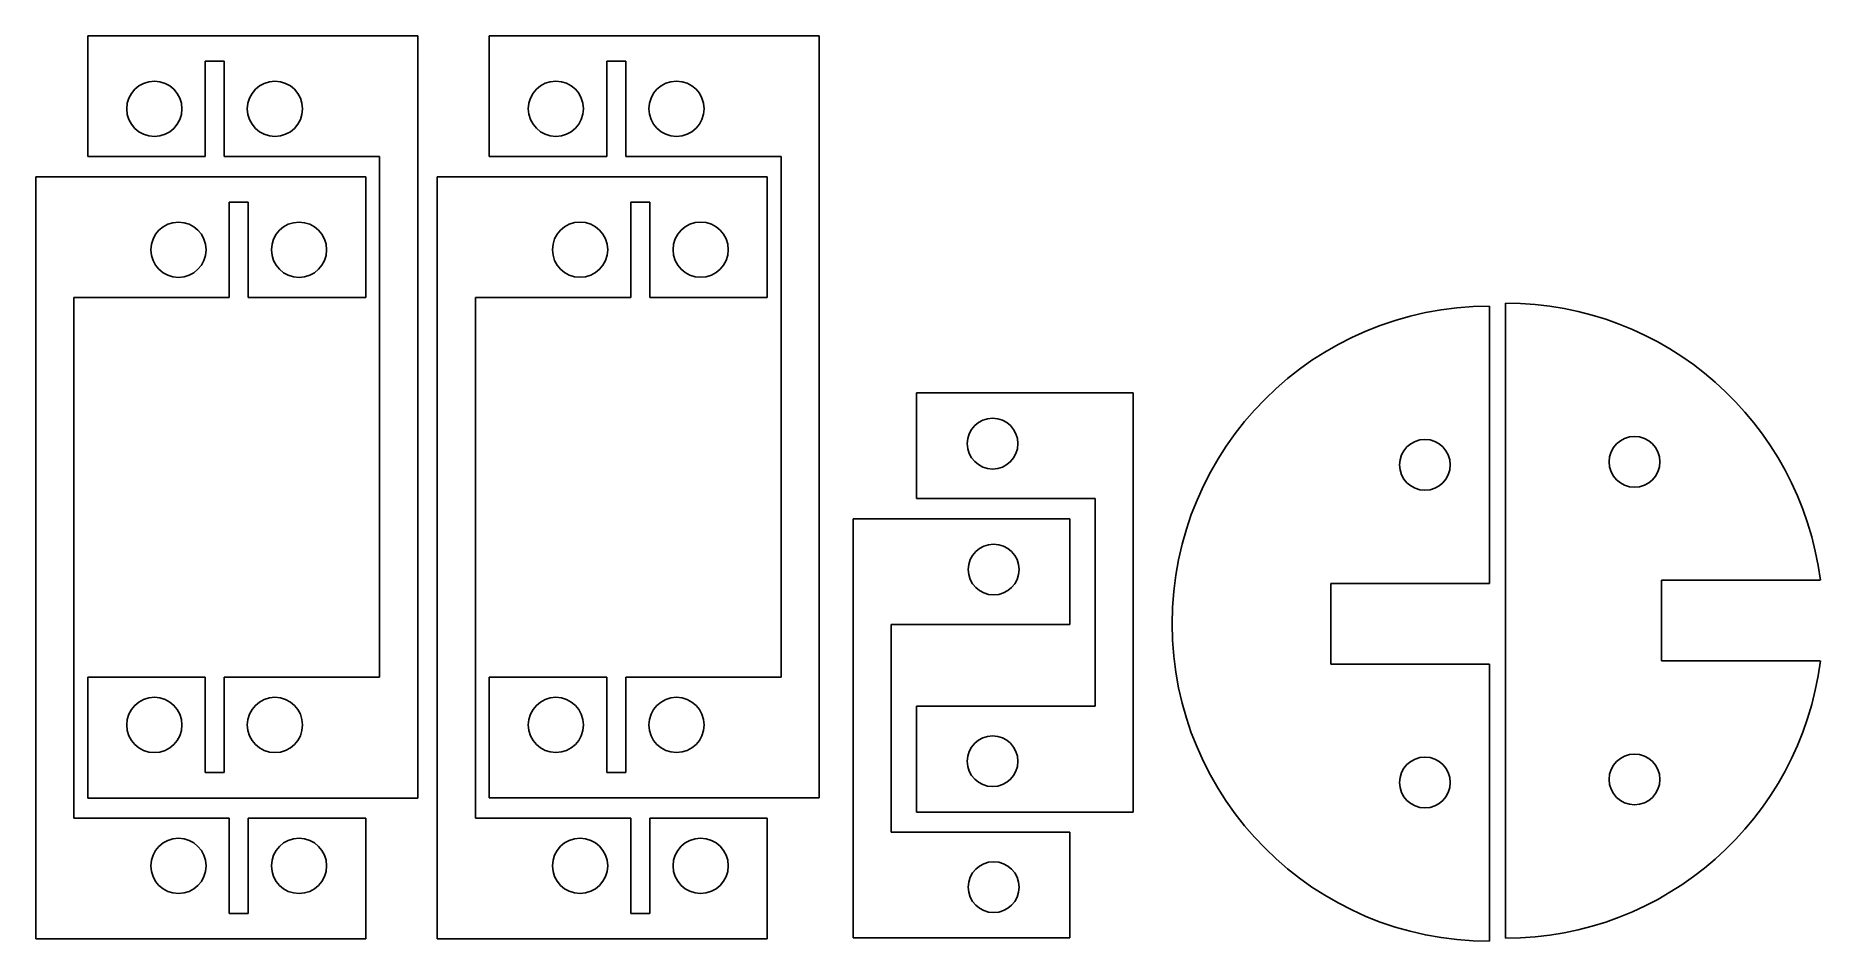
# Model space of a CAD drawing. Header units: inches. Extents: x 1 to 6.54, y 0.99 to 3.8.
import ezdxf

# ---------------------------------------------------------------- set-up
doc = ezdxf.new("R2010")
doc.units = ezdxf.units.IN
doc.layers.get('0').update_dxf_attribs({"linetype": 'CONTINUOUS'})
doc.layers.add('7', color=7, linetype='CONTINUOUS')

msp = doc.modelspace()

# ---------------------------------------------------------------- linework, layer by layer
at = {"color": 0, "linetype": 'CONTINUOUS'}
for p, q in [((2.1849, 3.799), (1.1613, 3.799)), ((1.1613, 3.799), (1.1613, 3.425)), ((2.1849, 1.4368), (2.1849, 3.799)), ((3.4305, 3.7992), (2.4069, 3.7992)), ((2.4069, 3.7992), (2.4069, 3.4251)), ((3.4305, 1.437), (3.4305, 3.7992)), ((1.5255, 3.425), (1.5255, 3.7203)), ((1.5845, 3.7203), (1.5255, 3.7203)), ((1.5845, 3.425), (1.5845, 3.7203)), ((2.771, 3.4251), (2.771, 3.7204)), ((2.8301, 3.7204), (2.771, 3.7204)), ((2.8301, 3.4251), (2.8301, 3.7204)), ((1.5255, 3.425), (1.1613, 3.425)), ((2.0668, 3.425), (1.5845, 3.425)), ((2.0668, 1.8108), (2.0668, 3.425)), ((2.771, 3.4251), (2.4069, 3.4251)), ((3.3124, 3.4251), (2.8301, 3.4251)), ((3.3124, 1.811), (3.3124, 3.4251)), ((1, 3.3622), (1, 1)), ((2.0236, 3.3622), (1, 3.3622)), ((2.0236, 2.9882), (2.0236, 3.3622)), ((2.2455, 3.3623), (2.2455, 1.0001)), ((3.2692, 3.3623), (2.2455, 3.3623)), ((3.2692, 2.9883), (3.2692, 3.3623)), ((1.6004, 3.2835), (1.6594, 3.2835)), ((1.6004, 3.2835), (1.6004, 2.9882)), ((1.6594, 2.9882), (1.6594, 3.2835)), ((2.8459, 3.2836), (2.905, 3.2836)), ((2.8459, 3.2836), (2.8459, 2.9883)), ((2.905, 2.9883), (2.905, 3.2836)), ((1.1181, 2.9882), (1.6004, 2.9882)), ((1.1181, 2.9882), (1.1181, 1.374)), ((1.6594, 2.9882), (2.0236, 2.9882)), ((2.3637, 2.9883), (2.8459, 2.9883)), ((2.3637, 2.9883), (2.3637, 1.3742)), ((2.905, 2.9883), (3.2692, 2.9883)), ((1.1613, 1.8108), (1.1613, 1.4368)), ((1.5255, 1.8108), (1.1613, 1.8108)), ((1.5255, 1.8108), (1.5255, 1.5156)), ((1.5845, 1.5156), (1.5845, 1.8108)), ((2.0668, 1.8108), (1.5845, 1.8108)), ((2.4069, 1.811), (2.4069, 1.437)), ((2.771, 1.811), (2.4069, 1.811)), ((2.771, 1.811), (2.771, 1.5157)), ((2.8301, 1.5157), (2.8301, 1.811)), ((3.3124, 1.811), (2.8301, 1.811)), ((1.5845, 1.5156), (1.5255, 1.5156)), ((2.8301, 1.5157), (2.771, 1.5157)), ((1.1613, 1.4368), (2.1849, 1.4368)), ((2.4069, 1.437), (3.4305, 1.437)), ((1.1181, 1.374), (1.6004, 1.374)), ((1.6004, 1.374), (1.6004, 1.0787)), ((1.6594, 1.374), (1.6594, 1.0787)), ((1.6594, 1.374), (2.0236, 1.374)), ((2.0236, 1), (2.0236, 1.374)), ((2.3637, 1.3742), (2.8459, 1.3742)), ((2.8459, 1.3742), (2.8459, 1.0789)), ((2.905, 1.3742), (2.905, 1.0789)), ((2.905, 1.3742), (3.2692, 1.3742)), ((3.2692, 1.0001), (3.2692, 1.3742)), ((1.6004, 1.0787), (1.6594, 1.0787)), ((2.8459, 1.0789), (2.905, 1.0789)), ((1, 1), (2.0236, 1)), ((2.2455, 1.0001), (3.2692, 1.0001))]:
    msp.add_line(p, q, dxfattribs=at)
for centre, start, end in [((1.368, 3.5726), 360, 180), ((1.742, 3.5726), 360, 180), ((2.6135, 3.5728), 360, 180), ((2.9876, 3.5728), 360, 180), ((1.368, 3.5726), 180, 360), ((1.742, 3.5726), 180, 360), ((2.6135, 3.5728), 180, 360), ((2.9876, 3.5728), 180, 360), ((1.4429, 3.1358), 360, 180), ((1.8169, 3.1358), 360, 180), ((2.6885, 3.136), 360, 180), ((3.0625, 3.136), 360, 180), ((1.4429, 3.1358), 180, 360), ((1.8169, 3.1358), 180, 360), ((2.6885, 3.136), 180, 360), ((3.0625, 3.136), 180, 360), ((1.368, 1.6632), 360, 180), ((1.742, 1.6632), 360, 180), ((2.6135, 1.6633), 360, 180), ((2.9876, 1.6633), 360, 180), ((1.368, 1.6632), 180, 360), ((1.742, 1.6632), 180, 360), ((2.6135, 1.6633), 180, 360), ((2.9876, 1.6633), 180, 360), ((1.4429, 1.2264), 360, 180), ((1.8169, 1.2264), 360, 180), ((2.6885, 1.2265), 360, 180), ((3.0625, 1.2265), 360, 180), ((1.4429, 1.2264), 180, 360), ((1.8169, 1.2264), 180, 360), ((2.6885, 1.2265), 180, 360), ((3.0625, 1.2265), 180, 360)]:
    msp.add_arc(centre, 0.0856, start, end, dxfattribs=at)
at = {"layer": '7', "color": 7, "linetype": 'CONTINUOUS'}
for p, q in [((5.509, 2.102), (5.509, 2.9613)), ((5.5591, 2.9708), (5.5591, 1.0023)), ((3.7319, 2.3648), (3.7319, 2.6925)), ((3.7319, 2.6925), (4.4043, 2.6925)), ((4.4043, 2.6925), (4.4043, 1.3933)), ((4.2862, 2.3648), (3.7319, 2.3648)), ((4.2862, 1.7211), (4.2862, 2.3648)), ((3.5351, 1.003), (3.5351, 2.3023)), ((3.5351, 2.3023), (4.2076, 2.3023)), ((4.2076, 2.3023), (4.2076, 1.9745)), ((6.5353, 2.1115), (6.0432, 2.1115)), ((6.0432, 2.1115), (6.0432, 1.8615)), ((5.0169, 2.102), (5.509, 2.102)), ((5.0169, 1.852), (5.0169, 2.102)), ((3.6532, 1.9745), (3.6532, 1.3308)), ((4.2076, 1.9745), (3.6532, 1.9745)), ((5.509, 1.852), (5.0169, 1.852)), ((5.509, 0.9928), (5.509, 1.852)), ((6.5353, 1.8615), (6.0432, 1.8615)), ((3.7319, 1.3933), (3.7319, 1.7211)), ((3.7319, 1.7211), (4.2862, 1.7211)), ((4.4043, 1.3933), (3.7319, 1.3933)), ((3.6532, 1.3308), (4.2076, 1.3308)), ((4.2076, 1.3308), (4.2076, 1.003)), ((4.2076, 1.003), (3.5351, 1.003))]:
    msp.add_line(p, q, dxfattribs=at)
for centre, radius, start, end in [((5.509, 1.977), 0.9843, 90, 270), ((5.5591, 1.9865), 0.9843, 7.2963, 90), ((3.9681, 2.5351), 0.0787, 90, 270), ((3.9681, 2.5351), 0.0787, 270, 90), ((5.309, 2.4692), 0.0787, 90, 270), ((5.309, 2.4692), 0.0787, 270, 90), ((5.9591, 2.4786), 0.0787, 90, 270), ((5.9591, 2.4786), 0.0787, 270, 90), ((3.9713, 2.1448), 0.0787, 90, 270), ((3.9713, 2.1448), 0.0787, 270, 90), ((5.5591, 1.9865), 0.9843, 270, 352.7037), ((3.9681, 1.5508), 0.0787, 90, 270), ((3.9681, 1.5508), 0.0787, 270, 90), ((5.309, 1.4849), 0.0787, 90, 270), ((5.309, 1.4849), 0.0787, 270, 90), ((5.9591, 1.4944), 0.0787, 90, 270), ((5.9591, 1.4944), 0.0787, 270, 90), ((3.9713, 1.1605), 0.0787, 90, 270), ((3.9713, 1.1605), 0.0787, 270, 90)]:
    msp.add_arc(centre, radius, start, end, dxfattribs=at)

doc.saveas('drawing.dxf')
